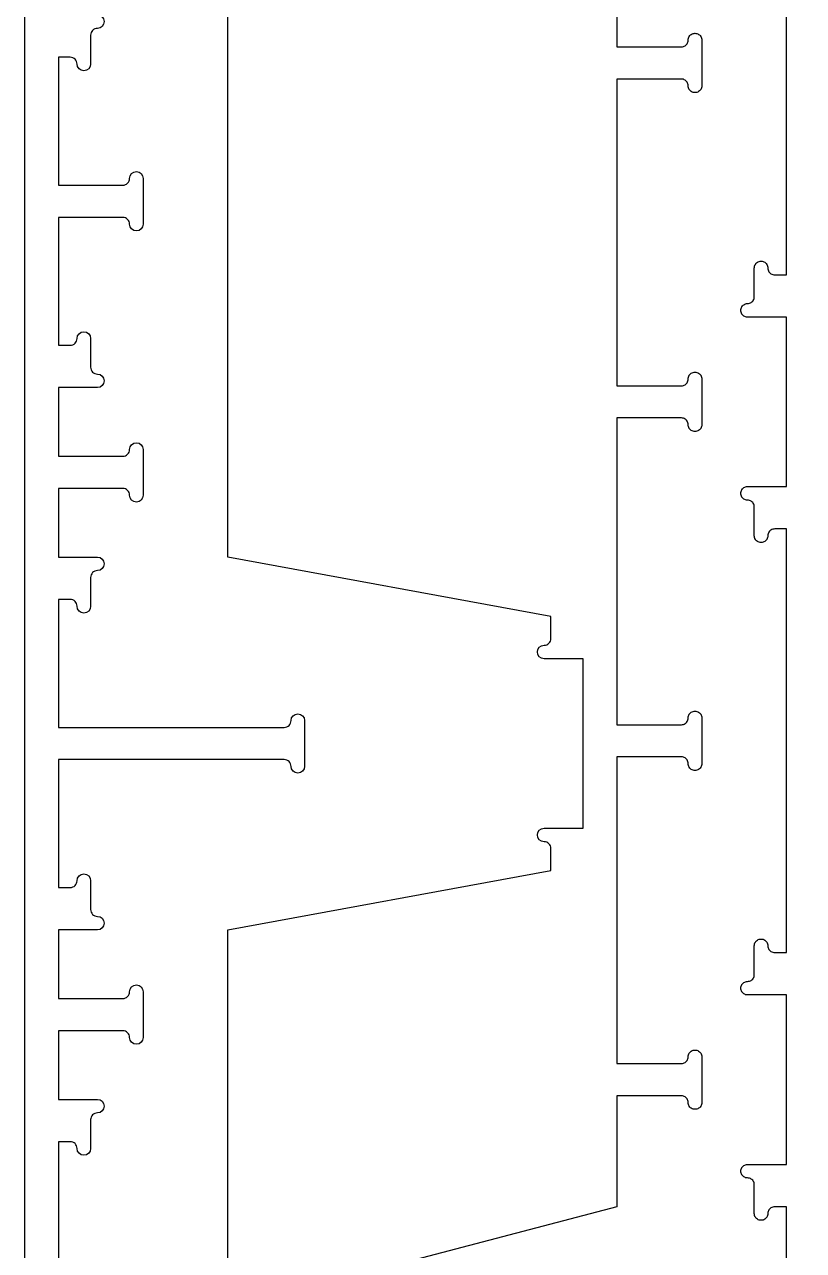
# Model space of a CAD drawing. Header units: inches. Extents: x 1367 to 1651, y -1653 to -1438.
# Drawn here: x 1524.46 to 1542.55, y -1604.54 to -1576.05 of the extents above; entities that cross this region are included whole.
import ezdxf

# ---------------------------------------------------------------- set-up
doc = ezdxf.new("R2010")
doc.units = ezdxf.units.IN
doc.header["$MEASUREMENT"] = 0
doc.linetypes.add('Solid', pattern=[0])
doc.layers.add('000_NOTES', color=6, linetype='Continuous')
doc.layers.add('CUT_THRU', color=7, linetype='Continuous')

msp = doc.modelspace()

# ---------------------------------------------------------------- linework, layer by layer
at = {"linetype": 'Solid', "lineweight": 5}
for points in [[(1538.219, -1569.445, 0), (1538.219, -1576.571, 0), (1539.715, -1576.571, 0), (1539.738, -1576.569, 0), (1539.76, -1576.565, 0), (1539.781, -1576.557, 0), (1539.8, -1576.546, 0), (1539.818, -1576.532, 0), (1539.834, -1576.517, 0), (1539.848, -1576.499, 0), (1539.858, -1576.479, 0), (1539.866, -1576.458, 0), (1539.871, -1576.436, 0), (1539.873, -1576.413, 0), (1539.874, -1576.391, 0), (1539.879, -1576.369, 0), (1539.887, -1576.348, 0), (1539.898, -1576.328, 0), (1539.911, -1576.31, 0), (1539.927, -1576.294, 0), (1539.945, -1576.281, 0), (1539.965, -1576.27, 0), (1539.986, -1576.262, 0), (1540.008, -1576.258, 0), (1540.03, -1576.256, 0), (1540.053, -1576.258, 0), (1540.074, -1576.262, 0), (1540.096, -1576.27, 0), (1540.115, -1576.281, 0), (1540.133, -1576.294, 0), (1540.149, -1576.31, 0), (1540.163, -1576.328, 0), (1540.173, -1576.348, 0), (1540.181, -1576.369, 0), (1540.186, -1576.391, 0), (1540.188, -1576.413, 0), (1540.188, -1577.476, 0), (1540.186, -1577.499, 0), (1540.181, -1577.521, 0), (1540.173, -1577.542, 0), (1540.163, -1577.562, 0), (1540.149, -1577.58, 0), (1540.133, -1577.595, 0), (1540.115, -1577.609, 0), (1540.096, -1577.62, 0), (1540.074, -1577.628, 0), (1540.053, -1577.632, 0), (1540.03, -1577.634, 0), (1540.008, -1577.632, 0), (1539.986, -1577.628, 0), (1539.965, -1577.62, 0), (1539.945, -1577.609, 0), (1539.927, -1577.595, 0), (1539.911, -1577.58, 0), (1539.898, -1577.562, 0), (1539.887, -1577.542, 0), (1539.879, -1577.521, 0), (1539.874, -1577.499, 0), (1539.873, -1577.476, 0), (1539.871, -1577.454, 0), (1539.866, -1577.432, 0), (1539.858, -1577.411, 0), (1539.848, -1577.391, 0), (1539.834, -1577.373, 0), (1539.818, -1577.357, 0), (1539.8, -1577.344, 0), (1539.781, -1577.333, 0), (1539.76, -1577.325, 0), (1539.738, -1577.321, 0), (1539.715, -1577.319, 0), (1538.219, -1577.319, 0), (1538.219, -1584.445, 0), (1539.715, -1584.445, 0), (1539.738, -1584.443, 0), (1539.76, -1584.439, 0), (1539.781, -1584.431, 0), (1539.8, -1584.42, 0), (1539.818, -1584.407, 0), (1539.834, -1584.391, 0), (1539.848, -1584.373, 0), (1539.858, -1584.353, 0), (1539.866, -1584.332, 0), (1539.871, -1584.31, 0), (1539.873, -1584.287, 0), (1539.874, -1584.265, 0), (1539.879, -1584.243, 0), (1539.887, -1584.222, 0), (1539.898, -1584.202, 0), (1539.911, -1584.184, 0), (1539.927, -1584.168, 0), (1539.945, -1584.155, 0), (1539.965, -1584.144, 0), (1539.986, -1584.136, 0), (1540.008, -1584.132, 0), (1540.03, -1584.13, 0), (1540.053, -1584.132, 0), (1540.074, -1584.136, 0), (1540.096, -1584.144, 0), (1540.115, -1584.155, 0), (1540.133, -1584.168, 0), (1540.149, -1584.184, 0), (1540.163, -1584.202, 0), (1540.173, -1584.222, 0), (1540.181, -1584.243, 0), (1540.186, -1584.265, 0), (1540.188, -1584.287, 0), (1540.188, -1585.35, 0), (1540.186, -1585.373, 0), (1540.181, -1585.395, 0), (1540.173, -1585.416, 0), (1540.163, -1585.436, 0), (1540.149, -1585.454, 0), (1540.133, -1585.47, 0), (1540.115, -1585.483, 0), (1540.096, -1585.494, 0), (1540.074, -1585.502, 0), (1540.053, -1585.506, 0), (1540.03, -1585.508, 0), (1540.008, -1585.506, 0), (1539.986, -1585.502, 0), (1539.965, -1585.494, 0), (1539.945, -1585.483, 0), (1539.927, -1585.47, 0), (1539.911, -1585.454, 0), (1539.898, -1585.436, 0), (1539.887, -1585.416, 0), (1539.879, -1585.395, 0), (1539.874, -1585.373, 0), (1539.873, -1585.35, 0), (1539.871, -1585.328, 0), (1539.866, -1585.306, 0), (1539.858, -1585.285, 0), (1539.848, -1585.265, 0), (1539.834, -1585.247, 0), (1539.818, -1585.231, 0), (1539.8, -1585.218, 0), (1539.781, -1585.207, 0), (1539.76, -1585.199, 0), (1539.738, -1585.195, 0), (1539.715, -1585.193, 0), (1538.219, -1585.193, 0), (1538.219, -1592.319, 0), (1539.715, -1592.319, 0), (1539.738, -1592.317, 0), (1539.76, -1592.313, 0), (1539.781, -1592.305, 0), (1539.8, -1592.294, 0), (1539.818, -1592.281, 0), (1539.834, -1592.265, 0), (1539.848, -1592.247, 0), (1539.858, -1592.227, 0), (1539.866, -1592.206, 0), (1539.871, -1592.184, 0), (1539.873, -1592.162, 0), (1539.874, -1592.139, 0), (1539.879, -1592.117, 0), (1539.887, -1592.096, 0), (1539.898, -1592.076, 0), (1539.911, -1592.058, 0), (1539.927, -1592.042, 0), (1539.945, -1592.029, 0), (1539.965, -1592.018, 0), (1539.986, -1592.01, 0), (1540.008, -1592.006, 0), (1540.03, -1592.004, 0), (1540.053, -1592.006, 0), (1540.074, -1592.01, 0), (1540.096, -1592.018, 0), (1540.115, -1592.029, 0), (1540.133, -1592.042, 0), (1540.149, -1592.058, 0), (1540.163, -1592.076, 0), (1540.173, -1592.096, 0), (1540.181, -1592.117, 0), (1540.186, -1592.139, 0), (1540.188, -1592.162, 0), (1540.188, -1593.225, 0), (1540.186, -1593.247, 0), (1540.181, -1593.269, 0), (1540.173, -1593.29, 0), (1540.163, -1593.31, 0), (1540.149, -1593.328, 0), (1540.133, -1593.344, 0), (1540.115, -1593.357, 0), (1540.096, -1593.368, 0), (1540.074, -1593.376, 0), (1540.053, -1593.38, 0), (1540.03, -1593.382, 0), (1540.008, -1593.38, 0), (1539.986, -1593.376, 0), (1539.965, -1593.368, 0), (1539.945, -1593.357, 0), (1539.927, -1593.344, 0), (1539.911, -1593.328, 0), (1539.898, -1593.31, 0), (1539.887, -1593.29, 0), (1539.879, -1593.269, 0), (1539.874, -1593.247, 0), (1539.873, -1593.225, 0), (1539.871, -1593.202, 0), (1539.866, -1593.18, 0), (1539.858, -1593.159, 0), (1539.848, -1593.139, 0), (1539.834, -1593.121, 0), (1539.818, -1593.105, 0), (1539.8, -1593.092, 0), (1539.781, -1593.081, 0), (1539.76, -1593.073, 0), (1539.738, -1593.069, 0), (1539.715, -1593.067, 0), (1538.219, -1593.067, 0), (1538.219, -1600.193, 0), (1539.715, -1600.193, 0), (1539.738, -1600.191, 0), (1539.76, -1600.187, 0), (1539.781, -1600.179, 0), (1539.8, -1600.168, 0), (1539.818, -1600.155, 0), (1539.834, -1600.139, 0), (1539.848, -1600.121, 0), (1539.858, -1600.101, 0), (1539.866, -1600.08, 0), (1539.871, -1600.058, 0), (1539.873, -1600.036, 0), (1539.874, -1600.013, 0), (1539.879, -1599.991, 0), (1539.887, -1599.97, 0), (1539.898, -1599.95, 0), (1539.911, -1599.932, 0), (1539.927, -1599.917, 0), (1539.945, -1599.903, 0), (1539.965, -1599.892, 0), (1539.986, -1599.884, 0), (1540.008, -1599.88, 0), (1540.03, -1599.878, 0), (1540.053, -1599.88, 0), (1540.074, -1599.884, 0), (1540.096, -1599.892, 0), (1540.115, -1599.903, 0), (1540.133, -1599.917, 0), (1540.149, -1599.932, 0), (1540.163, -1599.95, 0), (1540.173, -1599.97, 0), (1540.181, -1599.991, 0), (1540.186, -1600.013, 0), (1540.188, -1600.036, 0), (1540.188, -1601.099, 0), (1540.186, -1601.121, 0), (1540.181, -1601.143, 0), (1540.173, -1601.164, 0), (1540.163, -1601.184, 0), (1540.149, -1601.202, 0), (1540.133, -1601.218, 0), (1540.115, -1601.231, 0), (1540.096, -1601.242, 0), (1540.074, -1601.25, 0), (1540.053, -1601.254, 0), (1540.03, -1601.256, 0), (1540.008, -1601.254, 0), (1539.986, -1601.25, 0), (1539.965, -1601.242, 0), (1539.945, -1601.231, 0), (1539.927, -1601.218, 0), (1539.911, -1601.202, 0), (1539.898, -1601.184, 0), (1539.887, -1601.164, 0), (1539.879, -1601.143, 0), (1539.874, -1601.121, 0), (1539.873, -1601.099, 0), (1539.871, -1601.076, 0), (1539.866, -1601.054, 0), (1539.858, -1601.033, 0), (1539.848, -1601.013, 0), (1539.834, -1600.995, 0), (1539.818, -1600.98, 0), (1539.8, -1600.966, 0), (1539.781, -1600.955, 0), (1539.76, -1600.947, 0), (1539.738, -1600.943, 0), (1539.715, -1600.941, 0), (1538.219, -1600.941, 0), (1538.219, -1603.52, 0), (1530.719, -1605.488, 0)], [(1542.156, -1613.362, 0), (1542.156, -1603.52, 0), (1541.881, -1603.52, 0), (1541.858, -1603.521, 0), (1541.836, -1603.526, 0), (1541.815, -1603.534, 0), (1541.795, -1603.545, 0), (1541.777, -1603.558, 0), (1541.762, -1603.574, 0), (1541.748, -1603.592, 0), (1541.737, -1603.612, 0), (1541.729, -1603.633, 0), (1541.725, -1603.655, 0), (1541.723, -1603.677, 0), (1541.721, -1603.7, 0), (1541.717, -1603.722, 0), (1541.709, -1603.743, 0), (1541.698, -1603.762, 0), (1541.685, -1603.78, 0), (1541.669, -1603.796, 0), (1541.651, -1603.81, 0), (1541.631, -1603.821, 0), (1541.61, -1603.828, 0), (1541.588, -1603.833, 0), (1541.566, -1603.835, 0), (1541.543, -1603.833, 0), (1541.521, -1603.828, 0), (1541.5, -1603.821, 0), (1541.48, -1603.81, 0), (1541.462, -1603.796, 0), (1541.447, -1603.78, 0), (1541.433, -1603.762, 0), (1541.422, -1603.743, 0), (1541.414, -1603.722, 0), (1541.41, -1603.7, 0), (1541.408, -1603.677, 0), (1541.408, -1603.008, 0), (1541.406, -1602.986, 0), (1541.402, -1602.964, 0), (1541.394, -1602.943, 0), (1541.383, -1602.923, 0), (1541.37, -1602.905, 0), (1541.354, -1602.889, 0), (1541.336, -1602.875, 0), (1541.316, -1602.865, 0), (1541.295, -1602.857, 0), (1541.273, -1602.852, 0), (1541.251, -1602.85, 0), (1541.228, -1602.849, 0), (1541.206, -1602.844, 0), (1541.185, -1602.836, 0), (1541.165, -1602.825, 0), (1541.147, -1602.812, 0), (1541.132, -1602.796, 0), (1541.118, -1602.778, 0), (1541.107, -1602.758, 0), (1541.099, -1602.737, 0), (1541.095, -1602.715, 0), (1541.093, -1602.693, 0), (1541.095, -1602.671, 0), (1541.099, -1602.649, 0), (1541.107, -1602.628, 0), (1541.118, -1602.608, 0), (1541.132, -1602.59, 0), (1541.147, -1602.574, 0), (1541.165, -1602.561, 0), (1541.185, -1602.55, 0), (1541.206, -1602.542, 0), (1541.228, -1602.537, 0), (1541.251, -1602.536, 0), (1542.156, -1602.536, 0), (1542.156, -1598.599, 0), (1541.251, -1598.599, 0), (1541.228, -1598.597, 0), (1541.206, -1598.592, 0), (1541.185, -1598.584, 0), (1541.165, -1598.574, 0), (1541.147, -1598.56, 0), (1541.132, -1598.544, 0), (1541.118, -1598.526, 0), (1541.107, -1598.506, 0), (1541.099, -1598.485, 0), (1541.095, -1598.463, 0), (1541.093, -1598.441, 0), (1541.095, -1598.419, 0), (1541.099, -1598.397, 0), (1541.107, -1598.376, 0), (1541.118, -1598.356, 0), (1541.132, -1598.338, 0), (1541.147, -1598.322, 0), (1541.165, -1598.309, 0), (1541.185, -1598.298, 0), (1541.206, -1598.29, 0), (1541.228, -1598.285, 0), (1541.251, -1598.284, 0), (1541.273, -1598.282, 0), (1541.295, -1598.277, 0), (1541.316, -1598.269, 0), (1541.336, -1598.259, 0), (1541.354, -1598.245, 0), (1541.37, -1598.229, 0), (1541.383, -1598.211, 0), (1541.394, -1598.191, 0), (1541.402, -1598.17, 0), (1541.406, -1598.148, 0), (1541.408, -1598.126, 0), (1541.408, -1597.457, 0), (1541.41, -1597.434, 0), (1541.414, -1597.412, 0), (1541.422, -1597.391, 0), (1541.433, -1597.372, 0), (1541.447, -1597.354, 0), (1541.462, -1597.338, 0), (1541.48, -1597.324, 0), (1541.5, -1597.314, 0), (1541.521, -1597.306, 0), (1541.543, -1597.301, 0), (1541.566, -1597.299, 0), (1541.588, -1597.301, 0), (1541.61, -1597.306, 0), (1541.631, -1597.314, 0), (1541.651, -1597.324, 0), (1541.669, -1597.338, 0), (1541.685, -1597.354, 0), (1541.698, -1597.372, 0), (1541.709, -1597.391, 0), (1541.717, -1597.412, 0), (1541.721, -1597.434, 0), (1541.723, -1597.457, 0), (1541.725, -1597.479, 0), (1541.729, -1597.501, 0), (1541.737, -1597.522, 0), (1541.748, -1597.542, 0), (1541.762, -1597.56, 0), (1541.777, -1597.576, 0), (1541.795, -1597.589, 0), (1541.815, -1597.6, 0), (1541.836, -1597.608, 0), (1541.858, -1597.613, 0), (1541.881, -1597.614, 0), (1542.156, -1597.614, 0), (1542.156, -1587.772, 0), (1541.881, -1587.772, 0), (1541.858, -1587.773, 0), (1541.836, -1587.778, 0), (1541.815, -1587.786, 0), (1541.795, -1587.797, 0), (1541.777, -1587.81, 0), (1541.762, -1587.826, 0), (1541.748, -1587.844, 0), (1541.737, -1587.864, 0), (1541.729, -1587.885, 0), (1541.725, -1587.907, 0), (1541.723, -1587.929, 0), (1541.721, -1587.952, 0), (1541.717, -1587.974, 0), (1541.709, -1587.995, 0), (1541.698, -1588.014, 0), (1541.685, -1588.032, 0), (1541.669, -1588.048, 0), (1541.651, -1588.062, 0), (1541.631, -1588.072, 0), (1541.61, -1588.08, 0), (1541.588, -1588.085, 0), (1541.566, -1588.087, 0), (1541.543, -1588.085, 0), (1541.521, -1588.08, 0), (1541.5, -1588.072, 0), (1541.48, -1588.062, 0), (1541.462, -1588.048, 0), (1541.447, -1588.032, 0), (1541.433, -1588.014, 0), (1541.422, -1587.995, 0), (1541.414, -1587.974, 0), (1541.41, -1587.952, 0), (1541.408, -1587.929, 0), (1541.408, -1587.26, 0), (1541.406, -1587.238, 0), (1541.402, -1587.216, 0), (1541.394, -1587.195, 0), (1541.383, -1587.175, 0), (1541.37, -1587.157, 0), (1541.354, -1587.141, 0), (1541.336, -1587.127, 0), (1541.316, -1587.117, 0), (1541.295, -1587.109, 0), (1541.273, -1587.104, 0), (1541.251, -1587.102, 0), (1541.228, -1587.101, 0), (1541.206, -1587.096, 0), (1541.185, -1587.088, 0), (1541.165, -1587.077, 0), (1541.147, -1587.064, 0), (1541.132, -1587.048, 0), (1541.118, -1587.03, 0), (1541.107, -1587.01, 0), (1541.099, -1586.989, 0), (1541.095, -1586.967, 0), (1541.093, -1586.945, 0), (1541.095, -1586.923, 0), (1541.099, -1586.901, 0), (1541.107, -1586.88, 0), (1541.118, -1586.86, 0), (1541.132, -1586.842, 0), (1541.147, -1586.826, 0), (1541.165, -1586.812, 0), (1541.185, -1586.802, 0), (1541.206, -1586.794, 0), (1541.228, -1586.789, 0), (1541.251, -1586.787, 0), (1542.156, -1586.787, 0), (1542.156, -1582.85, 0), (1541.251, -1582.85, 0), (1541.228, -1582.849, 0), (1541.206, -1582.844, 0), (1541.185, -1582.836, 0), (1541.165, -1582.825, 0), (1541.147, -1582.812, 0), (1541.132, -1582.796, 0), (1541.118, -1582.778, 0), (1541.107, -1582.758, 0), (1541.099, -1582.737, 0), (1541.095, -1582.715, 0), (1541.093, -1582.693, 0), (1541.095, -1582.671, 0), (1541.099, -1582.649, 0), (1541.107, -1582.628, 0), (1541.118, -1582.608, 0), (1541.132, -1582.59, 0), (1541.147, -1582.574, 0), (1541.165, -1582.561, 0), (1541.185, -1582.55, 0), (1541.206, -1582.542, 0), (1541.228, -1582.537, 0), (1541.251, -1582.536, 0), (1541.273, -1582.534, 0), (1541.295, -1582.529, 0), (1541.316, -1582.521, 0), (1541.336, -1582.511, 0), (1541.354, -1582.497, 0), (1541.37, -1582.481, 0), (1541.383, -1582.463, 0), (1541.394, -1582.443, 0), (1541.402, -1582.422, 0), (1541.406, -1582.4, 0), (1541.408, -1582.378, 0), (1541.408, -1581.709, 0), (1541.41, -1581.686, 0), (1541.414, -1581.664, 0), (1541.422, -1581.643, 0), (1541.433, -1581.624, 0), (1541.447, -1581.606, 0), (1541.462, -1581.59, 0), (1541.48, -1581.576, 0), (1541.5, -1581.566, 0), (1541.521, -1581.558, 0), (1541.543, -1581.553, 0), (1541.566, -1581.551, 0), (1541.588, -1581.553, 0), (1541.61, -1581.558, 0), (1541.631, -1581.566, 0), (1541.651, -1581.576, 0), (1541.669, -1581.59, 0), (1541.685, -1581.606, 0), (1541.698, -1581.624, 0), (1541.709, -1581.643, 0), (1541.717, -1581.664, 0), (1541.721, -1581.686, 0), (1541.723, -1581.709, 0), (1541.725, -1581.731, 0), (1541.729, -1581.753, 0), (1541.737, -1581.774, 0), (1541.748, -1581.794, 0), (1541.762, -1581.812, 0), (1541.777, -1581.828, 0), (1541.795, -1581.841, 0), (1541.815, -1581.852, 0), (1541.836, -1581.86, 0), (1541.858, -1581.865, 0), (1541.881, -1581.866, 0), (1542.156, -1581.866, 0), (1542.156, -1572.024, 0)]]:
    msp.add_polyline3d(points, dxfattribs=at)
at = {"layer": 'CUT_THRU'}
for points in [[(1529.184, -1623.878), (1529.184, -1597.087), (1536.684, -1595.709), (1536.684, -1595.197, 0.414214), (1536.526, -1595.039, -1), (1536.526, -1594.725), (1537.432, -1594.725), (1537.432, -1590.787), (1536.526, -1590.787, -1), (1536.526, -1590.473, 0.414214), (1536.684, -1590.315), (1536.684, -1589.803), (1529.184, -1588.425), (1529.184, -1561.634)], [(1526.152, -1575.827, -1), (1526.152, -1576.142, 0.414214), (1525.995, -1576.299), (1525.995, -1576.969, -1), (1525.68, -1576.969, 0.414214), (1525.522, -1576.811), (1525.247, -1576.811), (1525.247, -1579.784), (1526.743, -1579.784, 0.414214), (1526.9, -1579.626, -1), (1527.215, -1579.626), (1527.215, -1580.689, -1), (1526.9, -1580.689, 0.414214), (1526.743, -1580.532), (1525.247, -1580.532), (1525.247, -1583.504), (1525.522, -1583.504, 0.414214), (1525.68, -1583.347, -1), (1525.995, -1583.347), (1525.995, -1584.016, 0.414214), (1526.152, -1584.173, -1), (1526.152, -1584.488), (1525.247, -1584.488), (1525.247, -1586.083), (1526.743, -1586.083, 0.414214), (1526.9, -1585.925, -1), (1527.215, -1585.925), (1527.215, -1586.988, -1), (1526.9, -1586.988, 0.414214), (1526.743, -1586.831), (1525.247, -1586.831), (1525.247, -1588.425), (1526.152, -1588.425, -1), (1526.152, -1588.74, 0.414214), (1525.995, -1588.898), (1525.995, -1589.567, -1), (1525.68, -1589.567, 0.414214), (1525.522, -1589.41), (1525.247, -1589.41), (1525.247, -1592.382), (1530.493, -1592.382, 0.414214), (1530.65, -1592.225, -1), (1530.965, -1592.225), (1530.965, -1593.287, -1), (1530.65, -1593.287, 0.414214), (1530.493, -1593.13), (1525.247, -1593.13), (1525.247, -1596.102), (1525.522, -1596.102, 0.414214), (1525.68, -1595.945, -1), (1525.995, -1595.945), (1525.995, -1596.614, 0.414214), (1526.152, -1596.772, -1), (1526.152, -1597.087), (1525.247, -1597.087), (1525.247, -1598.681), (1526.743, -1598.681, 0.414214), (1526.9, -1598.524, -1), (1527.215, -1598.524), (1527.215, -1599.587, -1), (1526.9, -1599.587, 0.414214), (1526.743, -1599.429), (1525.247, -1599.429), (1525.247, -1601.024), (1526.152, -1601.024, -1), (1526.152, -1601.339, 0.414214), (1525.995, -1601.496), (1525.995, -1602.165, -1), (1525.68, -1602.165, 0.414214), (1525.522, -1602.008), (1525.247, -1602.008), (1525.247, -1604.98)]]:
    msp.add_lwpolyline(points, format="xyb", dxfattribs=at)
for points in [[(1538.219, -1569.445), (1538.219, -1576.571), (1539.715, -1576.571), (1539.738, -1576.569), (1539.76, -1576.565), (1539.781, -1576.557), (1539.8, -1576.546), (1539.818, -1576.532), (1539.834, -1576.517), (1539.848, -1576.499), (1539.858, -1576.479), (1539.866, -1576.458), (1539.871, -1576.436), (1539.873, -1576.413), (1539.874, -1576.391), (1539.879, -1576.369), (1539.887, -1576.348), (1539.898, -1576.328), (1539.911, -1576.31), (1539.927, -1576.294), (1539.945, -1576.281), (1539.965, -1576.27), (1539.986, -1576.262), (1540.008, -1576.258), (1540.03, -1576.256), (1540.053, -1576.258), (1540.074, -1576.262), (1540.096, -1576.27), (1540.115, -1576.281), (1540.133, -1576.294), (1540.149, -1576.31), (1540.163, -1576.328), (1540.173, -1576.348), (1540.181, -1576.369), (1540.186, -1576.391), (1540.188, -1576.413), (1540.188, -1577.476), (1540.186, -1577.499), (1540.181, -1577.521), (1540.173, -1577.542), (1540.163, -1577.562), (1540.149, -1577.58), (1540.133, -1577.595), (1540.115, -1577.609), (1540.096, -1577.62), (1540.074, -1577.628), (1540.053, -1577.632), (1540.03, -1577.634), (1540.008, -1577.632), (1539.986, -1577.628), (1539.965, -1577.62), (1539.945, -1577.609), (1539.927, -1577.595), (1539.911, -1577.58), (1539.898, -1577.562), (1539.887, -1577.542), (1539.879, -1577.521), (1539.874, -1577.499), (1539.873, -1577.476), (1539.871, -1577.454), (1539.866, -1577.432), (1539.858, -1577.411), (1539.848, -1577.391), (1539.834, -1577.373), (1539.818, -1577.357), (1539.8, -1577.344), (1539.781, -1577.333), (1539.76, -1577.325), (1539.738, -1577.321), (1539.715, -1577.319), (1538.219, -1577.319), (1538.219, -1584.445), (1539.715, -1584.445), (1539.738, -1584.443), (1539.76, -1584.439), (1539.781, -1584.431), (1539.8, -1584.42), (1539.818, -1584.407), (1539.834, -1584.391), (1539.848, -1584.373), (1539.858, -1584.353), (1539.866, -1584.332), (1539.871, -1584.31), (1539.873, -1584.287), (1539.874, -1584.265), (1539.879, -1584.243), (1539.887, -1584.222), (1539.898, -1584.202), (1539.911, -1584.184), (1539.927, -1584.168), (1539.945, -1584.155), (1539.965, -1584.144), (1539.986, -1584.136), (1540.008, -1584.132), (1540.03, -1584.13), (1540.053, -1584.132), (1540.074, -1584.136), (1540.096, -1584.144), (1540.115, -1584.155), (1540.133, -1584.168), (1540.149, -1584.184), (1540.163, -1584.202), (1540.173, -1584.222), (1540.181, -1584.243), (1540.186, -1584.265), (1540.188, -1584.287), (1540.188, -1585.35), (1540.186, -1585.373), (1540.181, -1585.395), (1540.173, -1585.416), (1540.163, -1585.436), (1540.149, -1585.454), (1540.133, -1585.47), (1540.115, -1585.483), (1540.096, -1585.494), (1540.074, -1585.502), (1540.053, -1585.506), (1540.03, -1585.508), (1540.008, -1585.506), (1539.986, -1585.502), (1539.965, -1585.494), (1539.945, -1585.483), (1539.927, -1585.47), (1539.911, -1585.454), (1539.898, -1585.436), (1539.887, -1585.416), (1539.879, -1585.395), (1539.874, -1585.373), (1539.873, -1585.35), (1539.871, -1585.328), (1539.866, -1585.306), (1539.858, -1585.285), (1539.848, -1585.265), (1539.834, -1585.247), (1539.818, -1585.231), (1539.8, -1585.218), (1539.781, -1585.207), (1539.76, -1585.199), (1539.738, -1585.195), (1539.715, -1585.193), (1538.219, -1585.193), (1538.219, -1592.319), (1539.715, -1592.319), (1539.738, -1592.317), (1539.76, -1592.313), (1539.781, -1592.305), (1539.8, -1592.294), (1539.818, -1592.281), (1539.834, -1592.265), (1539.848, -1592.247), (1539.858, -1592.227), (1539.866, -1592.206), (1539.871, -1592.184), (1539.873, -1592.162), (1539.874, -1592.139), (1539.879, -1592.117), (1539.887, -1592.096), (1539.898, -1592.076), (1539.911, -1592.058), (1539.927, -1592.042), (1539.945, -1592.029), (1539.965, -1592.018), (1539.986, -1592.01), (1540.008, -1592.006), (1540.03, -1592.004), (1540.053, -1592.006), (1540.074, -1592.01), (1540.096, -1592.018), (1540.115, -1592.029), (1540.133, -1592.042), (1540.149, -1592.058), (1540.163, -1592.076), (1540.173, -1592.096), (1540.181, -1592.117), (1540.186, -1592.139), (1540.188, -1592.162), (1540.188, -1593.225), (1540.186, -1593.247), (1540.181, -1593.269), (1540.173, -1593.29), (1540.163, -1593.31), (1540.149, -1593.328), (1540.133, -1593.344), (1540.115, -1593.357), (1540.096, -1593.368), (1540.074, -1593.376), (1540.053, -1593.38), (1540.03, -1593.382), (1540.008, -1593.38), (1539.986, -1593.376), (1539.965, -1593.368), (1539.945, -1593.357), (1539.927, -1593.344), (1539.911, -1593.328), (1539.898, -1593.31), (1539.887, -1593.29), (1539.879, -1593.269), (1539.874, -1593.247), (1539.873, -1593.225), (1539.871, -1593.202), (1539.866, -1593.18), (1539.858, -1593.159), (1539.848, -1593.139), (1539.834, -1593.121), (1539.818, -1593.105), (1539.8, -1593.092), (1539.781, -1593.081), (1539.76, -1593.073), (1539.738, -1593.069), (1539.715, -1593.067), (1538.219, -1593.067), (1538.219, -1600.193), (1539.715, -1600.193), (1539.738, -1600.191), (1539.76, -1600.187), (1539.781, -1600.179), (1539.8, -1600.168), (1539.818, -1600.155), (1539.834, -1600.139), (1539.848, -1600.121), (1539.858, -1600.101), (1539.866, -1600.08), (1539.871, -1600.058), (1539.873, -1600.036), (1539.874, -1600.013), (1539.879, -1599.991), (1539.887, -1599.97), (1539.898, -1599.95), (1539.911, -1599.932), (1539.927, -1599.917), (1539.945, -1599.903), (1539.965, -1599.892), (1539.986, -1599.884), (1540.008, -1599.88), (1540.03, -1599.878), (1540.053, -1599.88), (1540.074, -1599.884), (1540.096, -1599.892), (1540.115, -1599.903), (1540.133, -1599.917), (1540.149, -1599.932), (1540.163, -1599.95), (1540.173, -1599.97), (1540.181, -1599.991), (1540.186, -1600.013), (1540.188, -1600.036), (1540.188, -1601.099), (1540.186, -1601.121), (1540.181, -1601.143), (1540.173, -1601.164), (1540.163, -1601.184), (1540.149, -1601.202), (1540.133, -1601.218), (1540.115, -1601.231), (1540.096, -1601.242), (1540.074, -1601.25), (1540.053, -1601.254), (1540.03, -1601.256), (1540.008, -1601.254), (1539.986, -1601.25), (1539.965, -1601.242), (1539.945, -1601.231), (1539.927, -1601.218), (1539.911, -1601.202), (1539.898, -1601.184), (1539.887, -1601.164), (1539.879, -1601.143), (1539.874, -1601.121), (1539.873, -1601.099), (1539.871, -1601.076), (1539.866, -1601.054), (1539.858, -1601.033), (1539.848, -1601.013), (1539.834, -1600.995), (1539.818, -1600.98), (1539.8, -1600.966), (1539.781, -1600.955), (1539.76, -1600.947), (1539.738, -1600.943), (1539.715, -1600.941), (1538.219, -1600.941), (1538.219, -1603.52), (1530.719, -1605.488)], [(1542.156, -1613.362), (1542.156, -1603.52), (1541.881, -1603.52), (1541.858, -1603.521), (1541.836, -1603.526), (1541.815, -1603.534), (1541.795, -1603.545), (1541.777, -1603.558), (1541.762, -1603.574), (1541.748, -1603.592), (1541.737, -1603.612), (1541.729, -1603.633), (1541.725, -1603.655), (1541.723, -1603.677), (1541.721, -1603.7), (1541.717, -1603.722), (1541.709, -1603.743), (1541.698, -1603.762), (1541.685, -1603.78), (1541.669, -1603.796), (1541.651, -1603.81), (1541.631, -1603.821), (1541.61, -1603.828), (1541.588, -1603.833), (1541.566, -1603.835), (1541.543, -1603.833), (1541.521, -1603.828), (1541.5, -1603.821), (1541.48, -1603.81), (1541.462, -1603.796), (1541.447, -1603.78), (1541.433, -1603.762), (1541.422, -1603.743), (1541.414, -1603.722), (1541.41, -1603.7), (1541.408, -1603.677), (1541.408, -1603.008), (1541.406, -1602.986), (1541.402, -1602.964), (1541.394, -1602.943), (1541.383, -1602.923), (1541.37, -1602.905), (1541.354, -1602.889), (1541.336, -1602.875), (1541.316, -1602.865), (1541.295, -1602.857), (1541.273, -1602.852), (1541.251, -1602.85), (1541.228, -1602.849), (1541.206, -1602.844), (1541.185, -1602.836), (1541.165, -1602.825), (1541.147, -1602.812), (1541.132, -1602.796), (1541.118, -1602.778), (1541.107, -1602.758), (1541.099, -1602.737), (1541.095, -1602.715), (1541.093, -1602.693), (1541.095, -1602.671), (1541.099, -1602.649), (1541.107, -1602.628), (1541.118, -1602.608), (1541.132, -1602.59), (1541.147, -1602.574), (1541.165, -1602.561), (1541.185, -1602.55), (1541.206, -1602.542), (1541.228, -1602.537), (1541.251, -1602.536), (1542.156, -1602.536), (1542.156, -1598.599), (1541.251, -1598.599), (1541.228, -1598.597), (1541.206, -1598.592), (1541.185, -1598.584), (1541.165, -1598.574), (1541.147, -1598.56), (1541.132, -1598.544), (1541.118, -1598.526), (1541.107, -1598.506), (1541.099, -1598.485), (1541.095, -1598.463), (1541.093, -1598.441), (1541.095, -1598.419), (1541.099, -1598.397), (1541.107, -1598.376), (1541.118, -1598.356), (1541.132, -1598.338), (1541.147, -1598.322), (1541.165, -1598.309), (1541.185, -1598.298), (1541.206, -1598.29), (1541.228, -1598.285), (1541.251, -1598.284), (1541.273, -1598.282), (1541.295, -1598.277), (1541.316, -1598.269), (1541.336, -1598.259), (1541.354, -1598.245), (1541.37, -1598.229), (1541.383, -1598.211), (1541.394, -1598.191), (1541.402, -1598.17), (1541.406, -1598.148), (1541.408, -1598.126), (1541.408, -1597.457), (1541.41, -1597.434), (1541.414, -1597.412), (1541.422, -1597.391), (1541.433, -1597.372), (1541.447, -1597.354), (1541.462, -1597.338), (1541.48, -1597.324), (1541.5, -1597.314), (1541.521, -1597.306), (1541.543, -1597.301), (1541.566, -1597.299), (1541.588, -1597.301), (1541.61, -1597.306), (1541.631, -1597.314), (1541.651, -1597.324), (1541.669, -1597.338), (1541.685, -1597.354), (1541.698, -1597.372), (1541.709, -1597.391), (1541.717, -1597.412), (1541.721, -1597.434), (1541.723, -1597.457), (1541.725, -1597.479), (1541.729, -1597.501), (1541.737, -1597.522), (1541.748, -1597.542), (1541.762, -1597.56), (1541.777, -1597.576), (1541.795, -1597.589), (1541.815, -1597.6), (1541.836, -1597.608), (1541.858, -1597.613), (1541.881, -1597.614), (1542.156, -1597.614), (1542.156, -1587.772), (1541.881, -1587.772), (1541.858, -1587.773), (1541.836, -1587.778), (1541.815, -1587.786), (1541.795, -1587.797), (1541.777, -1587.81), (1541.762, -1587.826), (1541.748, -1587.844), (1541.737, -1587.864), (1541.729, -1587.885), (1541.725, -1587.907), (1541.723, -1587.929), (1541.721, -1587.952), (1541.717, -1587.974), (1541.709, -1587.995), (1541.698, -1588.014), (1541.685, -1588.032), (1541.669, -1588.048), (1541.651, -1588.062), (1541.631, -1588.072), (1541.61, -1588.08), (1541.588, -1588.085), (1541.566, -1588.087), (1541.543, -1588.085), (1541.521, -1588.08), (1541.5, -1588.072), (1541.48, -1588.062), (1541.462, -1588.048), (1541.447, -1588.032), (1541.433, -1588.014), (1541.422, -1587.995), (1541.414, -1587.974), (1541.41, -1587.952), (1541.408, -1587.929), (1541.408, -1587.26), (1541.406, -1587.238), (1541.402, -1587.216), (1541.394, -1587.195), (1541.383, -1587.175), (1541.37, -1587.157), (1541.354, -1587.141), (1541.336, -1587.127), (1541.316, -1587.117), (1541.295, -1587.109), (1541.273, -1587.104), (1541.251, -1587.102), (1541.228, -1587.101), (1541.206, -1587.096), (1541.185, -1587.088), (1541.165, -1587.077), (1541.147, -1587.064), (1541.132, -1587.048), (1541.118, -1587.03), (1541.107, -1587.01), (1541.099, -1586.989), (1541.095, -1586.967), (1541.093, -1586.945), (1541.095, -1586.923), (1541.099, -1586.901), (1541.107, -1586.88), (1541.118, -1586.86), (1541.132, -1586.842), (1541.147, -1586.826), (1541.165, -1586.812), (1541.185, -1586.802), (1541.206, -1586.794), (1541.228, -1586.789), (1541.251, -1586.787), (1542.156, -1586.787), (1542.156, -1582.85), (1541.251, -1582.85), (1541.228, -1582.849), (1541.206, -1582.844), (1541.185, -1582.836), (1541.165, -1582.825), (1541.147, -1582.812), (1541.132, -1582.796), (1541.118, -1582.778), (1541.107, -1582.758), (1541.099, -1582.737), (1541.095, -1582.715), (1541.093, -1582.693), (1541.095, -1582.671), (1541.099, -1582.649), (1541.107, -1582.628), (1541.118, -1582.608), (1541.132, -1582.59), (1541.147, -1582.574), (1541.165, -1582.561), (1541.185, -1582.55), (1541.206, -1582.542), (1541.228, -1582.537), (1541.251, -1582.536), (1541.273, -1582.534), (1541.295, -1582.529), (1541.316, -1582.521), (1541.336, -1582.511), (1541.354, -1582.497), (1541.37, -1582.481), (1541.383, -1582.463), (1541.394, -1582.443), (1541.402, -1582.422), (1541.406, -1582.4), (1541.408, -1582.378), (1541.408, -1581.709), (1541.41, -1581.686), (1541.414, -1581.664), (1541.422, -1581.643), (1541.433, -1581.624), (1541.447, -1581.606), (1541.462, -1581.59), (1541.48, -1581.576), (1541.5, -1581.566), (1541.521, -1581.558), (1541.543, -1581.553), (1541.566, -1581.551), (1541.588, -1581.553), (1541.61, -1581.558), (1541.631, -1581.566), (1541.651, -1581.576), (1541.669, -1581.59), (1541.685, -1581.606), (1541.698, -1581.624), (1541.709, -1581.643), (1541.717, -1581.664), (1541.721, -1581.686), (1541.723, -1581.709), (1541.725, -1581.731), (1541.729, -1581.753), (1541.737, -1581.774), (1541.748, -1581.794), (1541.762, -1581.812), (1541.777, -1581.828), (1541.795, -1581.841), (1541.815, -1581.852), (1541.836, -1581.86), (1541.858, -1581.865), (1541.881, -1581.866), (1542.156, -1581.866), (1542.156, -1572.024)]]:
    msp.add_lwpolyline(points, dxfattribs=at)

# ---------------------------------------------------------------- meshes
at = {"layer": '000_NOTES'}
mesh = msp.add_polyface(dxfattribs=at)
corners = [(1524.459, -1652.536), (1524.459, -1556.536), (1572.459, -1556.536), (1572.459, -1652.536)]
mesh.append_faces([[corners[k] for k in face] for face in [(0, 3, 2, 1)]])

doc.saveas('drawing.dxf')
